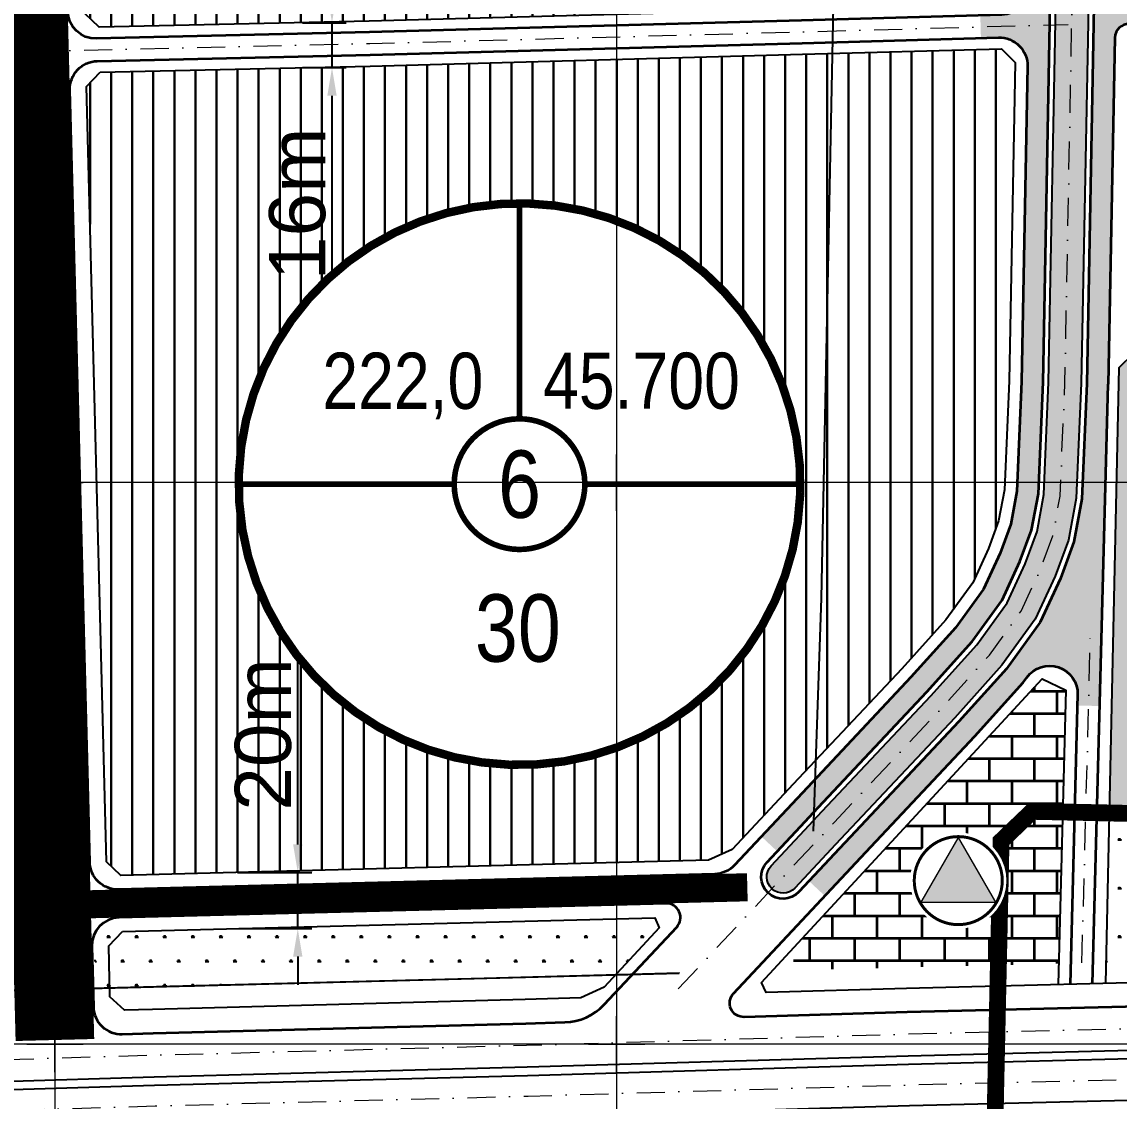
# Model space of a CAD drawing. Header units: millimetres. Extents: x 546597 to 607848, y 1180644 to 1193180.
# Drawn here: x 602188.2 to 602578.9, y 1186579.7 to 1186964.1 of the extents above; entities that cross this region are included whole.
import ezdxf
from ezdxf.enums import TextEntityAlignment as Align

# ---------------------------------------------------------------- set-up
doc = ezdxf.new("R2010")
doc.units = ezdxf.units.MM
doc.header["$MEASUREMENT"] = 0
for name, pattern in [('ACAD_ISO02W100', [15, 12, -3]), ('DASHDOT', [1, 0.5, -0.25, 0, -0.25]), ('DASHED', [0.75, 0.5, -0.25])]:
    doc.linetypes.add(name, pattern=pattern)
doc.layers.get('0').update_dxf_attribs({"linetype": 'CONTINUOUS', "lineweight": 20})
doc.layers.get('DEFPOINTS').update_dxf_attribs({"linetype": 'CONTINUOUS', "lineweight": 20})
for name, color, linetype, lineweight in [('A-DUONG', 1, 'CONTINUOUS', 35), ('A-LE', 4, 'CONTINUOUS', 25), ('A-TIM', 6, 'DASHDOT', 13), ('DIM GIAO THONG', 3, 'CONTINUOUS', 15), ('duong MOI - 20m', 251, 'ACAD_ISO02W100', 5), ('hatch Dan cu XDM', 50, 'CONTINUOUS', 30), ('hatch GDUC', 130, 'CONTINUOUS', 35), ('toa do', 2, 'CONTINUOUS', 13)]:
    doc.layers.add(name, color=color, linetype=linetype, lineweight=lineweight)
for name, color, linetype in [('duong HH', 251, 'CONTINUOUS'), ('duong MOI', 251, 'ACAD_ISO02W100'), ('hatch CX cach ly', 70, 'CONTINUOUS'), ('VTCT', 7, 'CONTINUOUS')]:
    doc.layers.add(name, color=color, linetype=linetype)
doc.layers.add('hide - Ranh Du an', color=70, linetype='CONTINUOUS', plot=False)
doc.styles.add('HC', font='VHELVCN.TTF')
doc.styles.add('VHEL-B', font='VHELVEB.TTF')
doc.dimstyles.new('S1', dxfattribs={"dimtxt": 20, "dimasz": 10, "dimexe": 5, "dimexo": 0.625, "dimgap": 2, "dimtad": 1, "dimdec": 0, "dimtxsty": 'VHEL-B', "dimcen": 2.5, "dimclrd": 256, "dimclre": 256, "dimadec": 0, "dimazin": 0, "dimtfac": 1, "dimtdec": 0, "dimtmove": 0, "dimatfit": 3, "dimfxl": 1, "dimarcsym": 0})
pattern_1 = [(0, (651998.4742604507, 1186516.907062124), (5, 8.660254029999999), [1.25, -8.75]), (90, (651999.0992604507, 1186516.907062124), (-4.999999999999999, 8.660254029999999), [0.625, -16.69550806]), (90, (651999.2555104507, 1186516.907062124), (-4.999999999999999, 8.660254029999999), [0.5, -16.82050806]), (90, (651998.9430104507, 1186516.907062124), (-4.999999999999999, 8.660254029999999), [0.5, -16.82050806]), (59.99999999999999, (651999.4117604507, 1186516.907062124), (-4.99999999320656, 8.660254033922195), [0.4, -9.6]), (120, (651998.7867604507, 1186516.907062124), (-9.999999993206561, 3.922195346284241e-09), [0.3999999999999999, -9.599999999999996])]
pattern_2 = [(90, (0, 0), (-7.5, 1.332267629550188e-15), [])]

# ---------------------------------------------------------------- blocks, each defined once
blk = doc.blocks.new('A$C661C674B')
at = {"layer": 'A-LE', "color": 200, "linetype": 'DASHED', "ltscale": 25, "const_width": 6}
blk.add_lwpolyline([(34.33017255482264, 47.06369794765487), (-2.549838933628052, 36.78993578301743), (-10.09622314944863, 23.41714461380616), (45.77819457545411, -177.2327681556344), (59.15138158132322, -184.7793757454492), (96.0313930696575, -174.5056135798804), (103.5777772855945, -161.132822410902), (47.70335956057534, 39.51709035760723)], close=True, dxfattribs=at)
at = {"layer": 'A-LE', "linetype": 'DASHED', "ltscale": 25, "const_width": 3}
blk.add_lwpolyline([(34.33017255482264, 47.06369794765487), (-2.549838933628052, 36.78993578301743), (-10.09622314944863, 23.41714461380616), (45.77819457545411, -177.2327681556344), (59.15138158132322, -184.7793757454492), (96.0313930696575, -174.5056135798804), (103.5777772855945, -161.132822410902), (47.70335956057534, 39.51709035760723)], close=True, dxfattribs=at)
blk = doc.blocks.new('*D25')
at = {"layer": 'DEFPOINTS', "color": 0, "transparency": 16777216}
for p in [(602287.4889274512, 1186963.806707258), (602287.4889274512, 1186947.802444731), (602298.6312012343, 1186947.802444731)]:
    blk.add_point(p, dxfattribs=at)
at = {"layer": 'DIM GIAO THONG', "lineweight": -2, "transparency": 16777216}
for p, q in [((602298.6312012343, 1186973.806707258), (602298.6312012343, 1186983.806707258)), ((602288.1139274512, 1186963.806707258), (602303.6312012343, 1186963.806707258)), ((602298.6312012343, 1186963.806707258), (602298.6312012343, 1186947.802444731)), ((602288.1139274512, 1186947.802444731), (602303.6312012343, 1186947.802444731)), ((602298.6312012343, 1186937.802444731), (602298.6312012343, 1186870.766233031))]:
    blk.add_line(p, q, dxfattribs=at)
at = {"layer": 'DIM GIAO THONG', "transparency": 16777216}
for points in [[(602296.9645345677, 1186973.806707258), (602300.2978679009, 1186973.806707258), (602298.6312012343, 1186963.806707258)], [(602296.9645345677, 1186937.802444731), (602300.2978679009, 1186937.802444731), (602298.6312012343, 1186947.802444731)]]:
    blk.add_solid(points, dxfattribs=at)
at = {"layer": 'DIM GIAO THONG', "color": 0, "transparency": 16777216, "insert": (602286.3526497021, 1186899.284338881), "char_height": 20, "attachment_point": 5, "rotation": 90, "style": 'VHEL-B'}
blk.add_mtext('16m', dxfattribs=at)
blk = doc.blocks.new('*D26')
at = {"layer": 'DEFPOINTS', "color": 0, "transparency": 16777216}
for p in [(602264.3531443692, 1186661.179158646), (602264.8706804144, 1186641.185855858), (602286.4506081404, 1186641.185855858)]:
    blk.add_point(p, dxfattribs=at)
at = {"layer": 'DIM GIAO THONG', "lineweight": -2, "transparency": 16777216}
for p, q in [((602286.4506081404, 1186671.179158646), (602286.4506081404, 1186739.440997086)), ((602264.9781443692, 1186661.179158646), (602291.4506081404, 1186661.179158646)), ((602286.4506081404, 1186641.185855858), (602286.4506081404, 1186661.179158646)), ((602265.4956804144, 1186641.185855858), (602291.4506081404, 1186641.185855858)), ((602286.4506081404, 1186631.185855858), (602286.4506081404, 1186621.185855858))]:
    blk.add_line(p, q, dxfattribs=at)
at = {"layer": 'DIM GIAO THONG', "transparency": 16777216}
for points in [[(602284.7839414738, 1186671.179158646), (602288.1172748071, 1186671.179158646), (602286.4506081404, 1186661.179158646)], [(602284.7839414738, 1186631.185855858), (602288.1172748071, 1186631.185855858), (602286.4506081404, 1186641.185855858)]]:
    blk.add_solid(points, dxfattribs=at)
at = {"layer": 'DIM GIAO THONG', "color": 0, "transparency": 16777216, "insert": (602274.1720566083, 1186710.310077866), "char_height": 20, "attachment_point": 5, "rotation": 90, "style": 'VHEL-B'}
blk.add_mtext('20m', dxfattribs=at)
blk = doc.blocks.new('A$C49364FDD')
at = {"color": 7}
blk.add_wipeout([(28.12710110987291, -2.0330073311924934e-05), (32.603980897160284, 0.280591260813992), (36.98184554120559, 1.2580863519434047), (41.152897485173185, 2.9083957700505607), (45.01443158727386, 5.190883420199043), (48.47136406221739, 8.049346881299527), (51.438573759569806, 11.413401296244274), (53.842998128976944, 15.20021248067917), (55.625432262637844, 19.316536575539658), (56.74198671662202, 23.661016020312502), (57.165168214640346, 28.12667531256784), (56.884556623752815, 32.603555099855214), (55.90706153262363, 36.98141974390052), (54.25675211451647, 41.15247168786806), (51.97426446436805, 45.01400578996885), (49.11580100326756, 48.47093826491232), (45.75174658832276, 51.438147962264736), (41.964935403887864, 53.84257233167182), (37.84861130902749, 55.62500646533283), (33.50413186425459, 56.74156091931695), (29.038472571999307, 57.164742417335276), (24.56159278471182, 56.8841308264478), (20.183728140666517, 55.90663573531856), (16.01267619669858, 54.25632631721123), (12.151142094598072, 51.97383866706326), (8.694209619654885, 49.115375205962664), (5.726999922302184, 45.75132079101763), (3.3225755528951595, 41.96450960658274), (1.5401414192340894, 37.848185511722306), (0.423586965250081, 33.50370606694935), (0.00040546723175793886, 29.038046774693953), (0.28101705811928923, 24.56116698740641), (1.2585121492484745, 20.183302343361277), (2.908821567355801, 16.012250399393565), (5.191309217504397, 12.150716297292604), (8.049772678604597, 8.693783822349758), (11.413827093549457, 5.726574124997057), (15.200638277984922, 3.322149755589976), (19.316962372845012, 1.5397156219290196), (23.661441817618083, 0.42316116794489744)], dxfattribs=at)
blk.add_hatch(color=7).paths.add_polyline_path([(28.62659872940276, 54.13824135297909), (6.447304903180338, 15.72257756860927), (50.80589255748782, 15.72257756860927)])
at = {"color": 7, "const_width": 1.764533533179575}
blk.add_lwpolyline([(43.13856035622302, 6.889146956382319, 162.2123462283649), (42.59926221950445, 6.536851341603324, 0.006164758868552308)], format="xyb", close=True, dxfattribs=at)
at = {"color": 7, "const_width": 0.8822667665897875}
blk.add_lwpolyline([(6.447304903180338, 15.72257757070474), (50.80589255748782, 15.72257757070474), (28.62659872940276, 54.13824135321192)], close=True, dxfattribs=at)
blk = doc.blocks.new('VTCT 03')
blk.add_wipeout([(2.828496739951114e-08, 100.0000000993794), (5.806079750963808, 99.83130499841297), (9.966006956690535, 99.50215437388522), (13.440013861620592, 99.09271439937106), (18.564624446201925, 98.26166464467127), (24.965928292721802, 96.83337463880281), (31.53465784609502, 94.89765736760467), (36.754060305635434, 93.00074768669822), (44.2326365819826, 89.68541620644726), (44.2326365819826, 89.68541620644726), (50.97177085804299, 86.03417108709243), (55.01016894470705, 83.50976788177707), (59.499943756867125, 80.37261170245722), (65.228611084951, 75.7972843495387), (71.95451547740036, 69.44456581475833), (75.65730514153, 65.39091831035523), (79.91226552949455, 60.11680161708398), (86.02606785749197, 50.98544564524906), (89.65968768134114, 44.2847651407026), (91.70881736421791, 39.86844411733904), (94.26721420475813, 33.37202937691808), (95.92254750427608, 28.264198183645533), (97.2713590449423, 23.200920848939887), (98.30648265700158, 18.325814752185522), (99.32614698339118, 11.589501463677834), (99.86320327827707, 5.228828719608117), (99.86320327827707, -4.460446234588744e-09), (99.57649368347347, -9.193580618998993), (98.21427857040331, -18.813705214514272), (96.61059851389658, -25.814574834688045), (94.67417171122479, -32.19939797537532), (92.7828496415491, -37.300708192365164), (90.31739767871737, -42.92747017798152), (86.94708213090664, -49.39843042427546), (84.30931980896226, -53.77674788294448), (81.47352414419886, -57.98331555844709), (76.98228290388691, -63.82576390963507), (73.94303478375393, -67.32330671314881), (70.9219131116691, -70.49881034803641), (65.55667970128324, -75.51371906206899), (60.72706442546595, -79.44950387793868), (56.106945024456294, -82.77687322126798), (50.87086258968362, -86.09387527452917), (47.06879808276789, -88.22997374774981), (47.06879808276789, -88.22997374774981), (39.59646518804231, -91.82657548476024), (34.07813274790177, -94.01425896745512), (29.925050181385586, -95.41745853099799), (24.067486051368846, -97.06057972289206), (18.05484229684558, -98.35660979679221), (13.409830642733821, -99.09680349701543), (9.493060703816631, -99.54838933772407), (9.513785766135374e-10, -99.54838933772407), (9.513785766135374e-10, -99.54838933772407), (-9.96735980851818, -99.5020188743147), (-15.298086429693402, -98.82291522367846), (-26.985024576111968, -96.29023040044532), (-31.2056113425669, -95.00636737978782), (-36.077246907079314, -93.2653862785036), (-41.97810462433943, -90.76254047952699), (-47.59484716850116, -87.94731687328547), (-52.84818652781689, -84.89445920090742), (-52.84818652781689, -84.89445920090742), (-57.47571872864561, -81.83240054526087), (-61.34223963691482, -78.97550037038526), (-66.93261819392804, -74.29686833364494), (-69.47202106099128, -71.92800784267509), (-72.52086091911272, -68.85292117314046), (-75.45065403622698, -65.62925283795755), (-79.738109742138, -60.34760871260863), (-82.63473667787024, -56.31607511896638), (-85.67539279302642, -51.572542039480595), (-87.8470941542544, -47.77957797326792), (-90.28777856671773, -42.98973207827373), (-93.10312682692836, -36.49394193178833), (-95.10021364219529, -30.918431199813398), (-97.59866203392535, -21.78304826750349), (-99.1457480450686, -13.043031364147453), (-99.80756047322879, -6.200878561604412), (-99.80756047322879, -4.460446234588744e-09), (-99.82848268165253, 5.854405855411358), (-99.03124978196479, 13.88566127360366), (-97.58131390228172, 21.860631267077963), (-96.65646728899301, 25.64229618160877), (-94.61323757670071, 32.37800638399213), (-91.46334670840731, 40.428408711086405), (-88.07622293798174, 47.35587582209246), (-82.53936785350956, 56.455759458789686), (-79.15159252251988, 61.114854354697), (-75.3036602515823, 65.79786299155694), (-72.13208788027744, 69.26010337467142), (-68.26508634154234, 73.07446892117628), (-61.51417224946236, 78.84165544712425), (-55.75714386622336, 83.01289616011553), (-50.83491077507025, 86.11510824131773), (-45.40103354161301, 89.09964182950222), (-37.699765058600455, 92.62142157812804), (-32.58570714702486, 94.54190451972818), (-24.011630297776417, 97.07441285333823), (-17.59478605783876, 98.43994882046286), (-10.524789879713792, 99.44460175418214), (-6.0526208559578265, 99.81666093757474)]).dxf.layer = 'VTCT'
for points, const_width in [([(99.95955776551273, -2.843735249247402, 384.6514116959829), (99.92458156135399, -3.883042446570471)], 3), ([(23.20509390172083, -1.672748348908499, 93.8964235075879), (23.11280765233096, -2.659434613306075)], 2)]:
    blk.add_lwpolyline(points, format="xyb", close=True, dxfattribs=dict(const_width=const_width))
at = {"const_width": 2}
for points in [[(-4.656612873077393e-10, 23.26530614029616), (2.828892320394516e-08, 100.0000000994187)], [(-100.0000000922009, -4.423782229423523e-09), (-23.26530614332296, -4.423782229423523e-09)], [(23.26530614495277, -4.423782229423523e-09), (100.0000000940636, -4.423782229423523e-09)]]:
    blk.add_lwpolyline(points, dxfattribs=at)
at = {"linetype": 'Continuous', "ltscale": 2, "style": 'HC'}
for tag, p in [('DT', (-41.54665466048755, 35.51020411658101)), ('DS', (43.42934893455822, 35.47755105537362)), ('TENNHOM', (3.492459654808044e-10, -4.656612873077393e-10)), ('MD', (-0.5953976362943649, -51.22719045495614))]:
    blk.add_attdef(tag, text='', height=24, dxfattribs=at).set_placement(p, align=Align.MIDDLE)
blk = doc.blocks.new('CROSS')
for p, q in [((0, -5), (0, 5)), ((-5, 0), (5, 0))]:
    blk.add_line(p, q)

msp = doc.modelspace()

# ---------------------------------------------------------------- hatches: boundary and pattern name
at = {"layer": 'duong HH', "ltscale": 3}
h = msp.add_hatch(color=256, dxfattribs=at)
h.dxf.hatch_style = 1
h.paths.add_polyline_path([(602578.5736661761, 1187412.340757716, -0.9998986716915714), (602563.0218912709, 1187412.621578963, 0.9998986716915714)], flags=16)
h.paths.add_polyline_path([(602577.8403568408, 1187371.469638255), (602577.7079606693, 1187364.096444732), (602577.7075741655, 1187364.074920159), (602574.6712031768, 1187217.571300616), (602574.50630351, 1187208.710629742, -1), (602558.954686144, 1187209.000049353), (602559.1198915049, 1187217.877162246), (602562.1561571584, 1187364.37569945), (602562.2885533305, 1187371.748892996, -1.000000010838629)], flags=16)
h.paths.add_polyline_path([(602575.8406791961, 1187371.50554531), (602575.7082830246, 1187364.132351787), (602575.7079462175, 1187364.113594886), (602572.6715887727, 1187217.610628749), (602572.5066497619, 1187208.747843814, -1), (602560.9543398921, 1187208.962835281), (602561.1195059087, 1187217.837834062), (602564.1557851076, 1187364.337024789), (602564.2882309753, 1187371.712985941, -1)], flags=0)
edge = h.paths.add_edge_path()
edge.add_line((602570.3016952272, 1186987.893367911), (602577.9884363567, 1186987.893367911))
edge.add_line((602577.9884363567, 1186987.893367911), (602581.2775963665, 1187159.524620226))
edge.add_line((602581.2775963665, 1187159.524620226), (602581.6167845895, 1187177.750434285))
edge.add_arc((602591.6150533193, 1187177.564363309), 10, 88.60058158852712, 178.9338303151051, ccw=False)
edge.add_line((602591.8592736247, 1187187.561380687), (602596.3046192059, 1187187.452783931))
edge.add_line((602596.3046192059, 1187187.452783931), (602596.4943482546, 1187195.45053579))
edge.add_line((602596.4943482546, 1187195.45053579), (602591.8918405569, 1187195.562971909))
edge.add_arc((602592.1360608622, 1187205.559989286), 9.999999999999998, 178.9338303164389, 268.6005815891939, ccw=False)
edge.add_line((602582.1377921324, 1187205.746060261), (602582.3550511441, 1187217.420175414))
edge.add_line((602582.3550511441, 1187217.420175414), (602585.3914741784, 1187363.926306154))
edge.add_line((602585.3914741784, 1187363.926306154), (602585.5537007258, 1187372.960764713))
edge.add_arc((602595.5520889502, 1187372.781229438), 10, 88.90124232292231, 178.9712833810805, ccw=False)
edge.add_line((602595.7438465878, 1187382.77939072), (602600.93595043, 1187382.679809853))
edge.add_line((602600.93595043, 1187382.679809853), (602601.2393453656, 1187398.498692143))
edge.add_line((602601.2393453656, 1187398.498692143), (602596.0034593086, 1187398.599112722))
edge.add_arc((602596.1952169463, 1187408.597274003), 9.999999999999998, 178.9712833810805, 268.90124232292237, ccw=False)
edge.add_line((602586.1968287219, 1187408.776809278), (602586.3107325624, 1187415.120157816))
edge.add_line((602586.3107325624, 1187415.120157816), (602589.2363582754, 1187576.235656535))
edge.add_arc((602599.2347100162, 1187576.054100848), 10, 88.51902038137803, 178.9597053864522, ccw=False)
edge.add_line((602599.4931609397, 1187586.050760446), (602604.8338127349, 1187585.912684685))
edge.add_line((602604.8338127349, 1187585.912684685), (602605.0403363012, 1187593.900838765))
edge.add_line((602605.0403363012, 1187593.900838765), (602599.6026846998, 1187593.976449799))
edge.add_arc((602599.7417221583, 1187603.975483182), 10.00000000003765, 178.9597053864643, 269.2033483748705, ccw=False)
edge.add_line((602589.7433704174, 1187604.157038868), (602591.5009744521, 1187700.949068463))
edge.add_arc((602626.4952055449, 1187700.313623561), 34.99999999993866, 106.23048301003831, 178.9597053862634, ccw=False)
edge.add_line((602616.7126365768, 1187733.918702706), (602620.0203708451, 1187734.88159699))
edge.add_line((602620.0203708451, 1187734.88159699), (602613.5918255232, 1187756.964934714))
edge.add_line((602613.5918255232, 1187756.964934714), (602601.5799027012, 1187753.46821736))
edge.add_arc((602597.3873731435, 1187767.870394137), 15.00000000026667, 205.3807899538976, 286.23048300988626, ccw=False)
edge.add_line((602583.8351873207, 1187761.440910531), (602574.3470833522, 1187781.440113575))
edge.add_line((602574.3470833522, 1187781.440113575), (602551.9559740366, 1187774.977459911))
edge.add_line((602551.9559740366, 1187774.977459911), (602559.3959526143, 1187759.295333882))
edge.add_arc((602545.8437667914, 1187752.865850277), 15.00000000022377, -73.76951698993543, 25.380789952903513, ccw=False)
edge.add_line((602550.0362963493, 1187738.4636735), (602521.8460142253, 1187730.257372961))
edge.add_line((602521.8460142253, 1187730.257372961), (602528.274559547, 1187708.174035237))
edge.add_arc((602535.2621088099, 1187684.170407275), 25.00000000005, -1.0402944798499902, 106.23048301012071, ccw=False)
edge.add_line((602560.257988163, 1187683.716518118), (602555.3907470837, 1187415.675370111))
edge.add_line((602555.3907470837, 1187415.675370111), (602555.2022274109, 1187405.176637264))
edge.add_arc((602545.2038391866, 1187405.356172539), 9.999999999999998, 271.8412381412994, 358.9712833810686, ccw=False)
edge.add_line((602545.5251405573, 1187395.3613356), (602538.2487924235, 1187395.127424767))
edge.add_line((602538.2487924235, 1187395.127424767), (602538.5700937945, 1187385.132587829))
edge.add_line((602538.5700937945, 1187385.132587829), (602544.3432555977, 1187385.318176129))
edge.add_arc((602544.6645569686, 1187375.323339191), 10.00000000004582, -1.028716618919475, 91.84123814196607, ccw=False)
edge.add_line((602554.662945193, 1187375.143803916), (602554.4722571456, 1187364.524313429))
edge.add_line((602554.4722571456, 1187364.524313429), (602551.4360435372, 1187218.028287404))
edge.add_line((602551.4360435372, 1187218.028287404), (602551.1562448653, 1187202.993623316))
edge.add_arc((602541.1579761202, 1187203.179693474), 10, 270.55721947156235, 358.9338350023365, ccw=False)
edge.add_line((602541.2552277315, 1187193.180166378), (602534.5068046998, 1187193.114533773))
edge.add_line((602534.5068046998, 1187193.114533773), (602534.6235066334, 1187181.115101259))
edge.add_line((602534.6235066334, 1187181.115101259), (602540.465060928, 1187181.171914002))
edge.add_arc((602540.56231254, 1187171.172386907), 10, -1.0661649949959724, 90.55721947556418, ccw=False)
edge.add_line((602550.560581285, 1187170.98631675), (602550.3583037126, 1187160.117160918))
edge.add_line((602550.3583037126, 1187160.117160918), (602546.8428140478, 1186976.675828831))
edge.add_line((602546.8428140478, 1186976.675828831), (602546.8365385352, 1186976.348367087))
edge.add_arc((602536.8383743449, 1186976.539972994), 9.999999999990084, 271.6009031576682, 358.90211183301426, ccw=False)
edge.add_line((602537.1177483014, 1186966.543876247), (602529.4921836284, 1186966.330754642))
edge.add_line((602529.4921836284, 1186966.330754642), (602529.7156827716, 1186958.333878035))
edge.add_line((602529.7156827716, 1186958.333878035), (602536.0219084072, 1186958.51012619))
edge.add_arc((602536.3012821106, 1186948.514029436), 10.00000000004321, -1.0978881669730072, 91.600901707035, ccw=False)
edge.add_line((602546.2994463011, 1186948.322423528), (602544.1480587779, 1186836.061136858))
edge.add_line((602544.1480587779, 1186836.061136858), (602542.5057016613, 1186796.906570221))
edge.add_line((602542.5057016613, 1186796.906570221), (602540.3206731668, 1186785.155196083))
edge.add_line((602540.3206731668, 1186785.155196083), (602536.507058131, 1186774.821126988))
edge.add_line((602536.507058131, 1186774.821126988), (602530.63048185, 1186762.093050305))
edge.add_line((602530.63048185, 1186762.093050305), (602520.6641297492, 1186748.309525331))
edge.add_line((602520.6641297492, 1186748.309525331), (602504.7563533306, 1186730.656962193))
edge.add_line((602504.7563533306, 1186730.656962193), (602466.1381267464, 1186689.572004767))
edge.add_line((602466.1381267464, 1186689.572004767), (602451.5284289517, 1186673.957710742))
edge.add_line((602451.5284289517, 1186673.957710742), (602457.1403074709, 1186668.706890621))
edge.add_line((602457.1403074709, 1186668.706890621), (602465.4240570214, 1186677.560249734))
edge.add_line((602465.4240570214, 1186677.560249734), (602471.7440008286, 1186684.314767354))
edge.add_line((602471.7440008286, 1186684.314767354), (602510.4114882664, 1186725.452132141))
edge.add_line((602510.4114882664, 1186725.452132141), (602526.6498898049, 1186743.471583815))
edge.add_line((602526.6498898049, 1186743.471583815), (602537.2953637334, 1186758.194338366))
edge.add_line((602537.2953637334, 1186758.194338366), (602543.611929807, 1186771.87538895))
edge.add_line((602543.611929807, 1186771.87538895), (602547.757011552, 1186783.107660891))
edge.add_line((602547.757011552, 1186783.107660891), (602550.1613863893, 1186796.038708863))
edge.add_line((602550.1613863893, 1186796.038708863), (602551.8303018081, 1186835.826437921))
edge.add_line((602551.8303018081, 1186835.826437921), (602558.0422225192, 1187159.969905461))
edge.add_line((602558.0422225192, 1187159.969905461), (602558.2443307962, 1187170.829952524))
edge.add_arc((602566.0201383275, 1187170.685236935), 7.777154066060514, -1.0661233966907844, 178.9337910752381, ccw=False)
edge.add_line((602573.795946075, 1187170.540532952), (602573.593837798, 1187159.680485889))
edge.add_line((602573.593837798, 1187159.680485889), (602570.3016952272, 1186987.893367911))
edge = h.paths.add_edge_path()
edge.add_line((602577.1733103127, 1186945.359376574), (602569.4865694884, 1186945.359376574))
edge.add_line((602569.4865694884, 1186945.359376574), (602567.3783652514, 1186835.35143161))
edge.add_line((602567.3783652514, 1186835.35143161), (602565.6556985825, 1186794.28224745))
edge.add_line((602565.6556985825, 1186794.28224745), (602562.8073894865, 1186778.963661935))
edge.add_line((602562.8073894865, 1186778.963661935), (602557.9914534903, 1186765.913520566))
edge.add_line((602557.9914534903, 1186765.913520566), (602550.7843936897, 1186750.3037496))
edge.add_line((602550.7843936897, 1186750.3037496), (602538.7644475913, 1186733.680091762))
edge.add_line((602538.7644475913, 1186733.680091762), (602521.8568950745, 1186714.918095711))
edge.add_line((602521.8568950745, 1186714.918095711), (602483.0897087177, 1186673.674663729))
edge.add_line((602483.0897087177, 1186673.674663729), (602479.3725768839, 1186669.701933416))
edge.add_line((602479.3725768839, 1186669.701933416), (602468.4981677809, 1186658.079775075))
edge.add_line((602468.4981677809, 1186658.079775075), (602474.1100462964, 1186652.828954958))
edge.add_line((602474.1100462964, 1186652.828954958), (602488.6955828536, 1186668.417426375))
edge.add_line((602488.6955828536, 1186668.417426375), (602527.5120300148, 1186709.713265667))
edge.add_line((602527.5120300148, 1186709.713265667), (602544.7502076484, 1186728.842150248))
edge.add_line((602544.7502076484, 1186728.842150248), (602546.0437314068, 1186730.631101396))
edge.add_arc((602554.1472899043, 1186724.77172091), 10, -1.4877995873234227, 144.1307134812934, ccw=False)
edge.add_line((602564.1439186679, 1186724.512080077), (602564.0432765549, 1186720.637181704))
edge.add_line((602564.0432765549, 1186720.637181704), (602572.0588912673, 1186720.428993431))
edge.add_line((602572.0588912673, 1186720.428993431), (602575.0606082818, 1186835.116732673))
edge.add_line((602575.0606082818, 1186835.116732673), (602577.1733103127, 1186945.359376574))
edge = h.paths.add_edge_path(flags=16)
edge.add_arc((602570.7977929532, 1187412.481956377), 7.777155099363341, 178.9597054831827, 358.9597054814677, ccw=False)
edge.add_line((602563.0219197304, 1187412.623155037), (602568.0058513085, 1187687.090490868))
edge.add_arc((602575.7817245313, 1187686.949292208), 7.777155099363341, -1.0402945185322778, 178.9597054814678, ccw=False)
edge.add_line((602583.5575977542, 1187686.808093548), (602578.5736661761, 1187412.340757716))
at = {"layer": 'duong HH', "ltscale": 2}
msp.add_hatch(color=256, dxfattribs=at).paths.add_polyline_path([(602593.3837031429, 1186969.111348704), (602582.611524052, 1186969.366894929, -0.4128795981937172), (602577.7310225827, 1186974.461291548), (602578.0441603947, 1186990.801097048), (602570.3574195681, 1186990.801097048), (602570.0781878951, 1186976.230543596), (602569.4546233962, 1186943.692401484), (602577.1413642205, 1186943.692401484), (602577.4244499459, 1186958.464062773, -0.4155487860077016), (602582.5421126669, 1186963.366853485), (602593.3837031429, 1186963.109660628)])
at = {"layer": 'hatch CX cach ly'}
h = msp.add_hatch(dxfattribs=at)
h.set_pattern_fill('M-SWAMP', color=256, scale=10, style=0)
h.set_pattern_definition(pattern_1)
h.paths.add_polyline_path([(602842.0090754537, 1187925.371674394), (602819.1169771332, 1187947.933644079), (602802.453010271, 1187964.763618595), (602791.0627246258, 1187970.999054838), (602784.467986985, 1187974.711365922), (602776.2478936524, 1187976.266578554), (602864.4115812649, 1187843.801191912), (602871.9826185451, 1187841.036325863), (602884.5476551752, 1187844.694056793), (602871.4142990748, 1187880.409177209), (602859.220121371, 1187902.040401474)])
h.paths.add_polyline_path([(602922.8457590686, 1187799.79810457), (602914.195181244, 1187811.664197626), (602806.3581739375, 1187780.27242626), (602802.9185711434, 1187774.063747659), (602810.2177400504, 1187748.263332452), (602816.3757108224, 1187744.862925736), (602858.2014066391, 1187757.163941724), (602871.957272519, 1187761.60214342), (602903.0348926171, 1187760.172237104), (602909.9308579775, 1187759.502047169), (602916.0402568742, 1187757.606658506), (602921.366514139, 1187754.672787838), (602925.89780947, 1187750.554812988), (602930.210921409, 1187745.59373807), (602945.7936107726, 1187720.59911423), (602978.8364645931, 1187669.133604748), (602997.9205829584, 1187639.227049835), (603002.2406357288, 1187629.701340063), (603002.977266636, 1187620.195604585), (603002.4876288153, 1187591.867900847), (603007.4004270447, 1187586.779722349), (603029.2743546766, 1187586.390631966), (603036.5470722582, 1187581.848487725), (603053.7283700675, 1187548.194738538), (603062.3347697764, 1187531.138078948), (603066.5908263782, 1187521.493443163), (603071.9366053394, 1187504.084565573), (603077.6800373092, 1187482.673531935), (603078.7793727975, 1187474.806901004), (603079.7833398905, 1187461.615937051), (603079.0861723513, 1187456.239669598), (603077.0850017867, 1187451.238399694), (603070.8081319224, 1187444.637249177), (603060.4166888403, 1187434.323571676), (603054.3102091654, 1187431.458228434), (603042.845721927, 1187431.37862439), (603014.2171049735, 1187432.020794284), (603004.968096742, 1187432.059963767), (602999.8936221525, 1187427.081693886), (602998.2173375555, 1187314.621193294), (602997.3662798586, 1187294.781192982), (602996.6284242114, 1187281.445981274), (602993.4583428476, 1187264.451316912), (602988.4049594376, 1187245.595058693), (602984.3401291452, 1187231.522359542), (602980.6231374942, 1187220.523302267), (602977.3246555186, 1187212.2394979), (602972.7360336328, 1187202.819643839), (602965.5565193584, 1187191.017371136), (602959.669873834, 1187181.526839909), (602944.9965848189, 1187162.717965527), (602935.3019808221, 1187153.639366788), (602925.7825576965, 1187146.175697737), (602904.3969744322, 1187129.846542868), (602872.658382426, 1187105.347354553), (602848.174075879, 1187086.952509927), (602820.0872688718, 1187065.096814495), (602783.3451475452, 1187037.037279937), (602742.1440297795, 1187005.643282383), (602709.7768910138, 1186980.859570437), (602699.1537871468, 1186972.598789427), (602694.3380755909, 1186969.27286405), (602682.4076687865, 1186948.144157333), (602678.4267737916, 1186943.834547254), (602672.6740047634, 1186937.974493868), (602645.7737025622, 1186909.662676592), (602640.0983871578, 1186900.23489988), (602611.3102798136, 1186850.937546991), (602605.2428438424, 1186846.936987864), (602597.3680536667, 1186845.904558916), (602583.9737592171, 1186845.904558916), (602578.8654952791, 1186840.905731162), (602575.4314478436, 1186682.346824946), (602586.2488438622, 1186682.113537176), (602589.7955587743, 1186678.410110945), (602591.2495789406, 1186756.880833192), (602612.9960144436, 1186843.355355304), (602671.3015054306, 1186930.978537464), (602706.0535955128, 1186959.72972439), (602783.8808669245, 1187021.803301213), (602910.5369110242, 1187105.806074138, 0.05621144778808494), (602999.1760969418, 1187220.398301217), (603025.2794158701, 1187269.866880861), (603059.0231475766, 1187335.029394713, 0.03618785168494167), (603086.9757602499, 1187398.158105053), (603091.0436829844, 1187428.919201507), (603093.2454237253, 1187455.560914241, 0.08448672471092422), (603078.1916088245, 1187520.961075965), (603071.22575984, 1187537.678105007), (602962.674722178, 1187724.847130717), (602948.1947592143, 1187750.124604649)])
h = msp.add_hatch(dxfattribs=at)
h.set_pattern_fill('M-SWAMP', color=256, scale=10, style=0)
h.set_pattern_definition(pattern_1)
h.paths.add_polyline_path([(602571.5940447219, 1187159.710196864), (602571.7962923269, 1187170.577747024, 1), (602560.2439845443, 1187170.792738452), (602560.0418553571, 1187159.93158428), (602556.5263656924, 1186976.490252193), (602553.8294985485, 1186835.765360792), (602552.1536717017, 1186795.812860034), (602549.6922150335, 1186782.574818376), (602545.460873696, 1186771.108801661), (602539.0298064068, 1186757.179752892), (602528.2076004817, 1186742.212576925), (602511.8831583624, 1186724.097647622), (602473.2028514836, 1186682.946644539), (602466.8844702359, 1186676.193796938), (602455.0146516189, 1186663.507782449, 1), (602463.451685501, 1186655.613572496), (602477.9121636694, 1186671.068386212), (602481.6308580998, 1186675.042786555), (602520.3852249878, 1186716.272580243), (602537.2067369136, 1186734.939098651), (602549.0499510164, 1186751.318335076), (602556.142509602, 1186766.680107856), (602560.872186005, 1186779.49650445), (602563.66341327, 1186794.50809628), (602565.3791685109, 1186835.412508735), (602568.0785550572, 1186976.268864777)])
h = msp.add_hatch(dxfattribs=at)
h.set_pattern_fill('M-SWAMP', color=256, scale=10, style=0)
h.set_pattern_definition(pattern_1)
h.paths.add_polyline_path([(602589.795558774, 1186678.410110945), (602586.2488438621, 1186682.113537176), (602575.4314478438, 1186682.346824947), (602574.2801490996, 1186629.188366011), (602588.8905141554, 1186629.566562182)])
h = msp.add_hatch(dxfattribs=at)
h.set_pattern_fill('M-SWAMP', color=256, scale=10, style=0)
h.set_pattern_definition(pattern_1)
h.paths.add_polyline_path([(602218.9845464706, 1186639.998071702), (602214.1147346615, 1186634.870339545), (602214.3717624465, 1186624.873642951), (602219.4986020324, 1186620.004678817), (602394.6488238426, 1186624.538524679), (602403.039992999, 1186628.340593439), (602415.1893860416, 1186641.492066846), (602413.583903804, 1186645.035367583)])
at = {"layer": 'hatch Dan cu XDM'}
h = msp.add_hatch(dxfattribs=at)
h.set_pattern_fill('ANSI31', color=256, scale=60, angle=45, style=0)
h.set_pattern_definition(pattern_2)
h.paths.add_polyline_path([(602545.9222034285, 1187160.202174827), (602546.1087916868, 1187170.228289486), (602541.2020631591, 1187175.178798054), (602474.9801205933, 1187174.534748531), (602270.1337544385, 1187168.196253517), (602210.4420795776, 1187166.7752115), (602205.5720097221, 1187161.657865227), (602210.5760744065, 1186967.032539363), (602215.7032566101, 1186962.149582193), (602311.8734209925, 1186964.369607276), (602465.7541042436, 1186968.550944095), (602537.2923231764, 1186970.550316934), (602542.3861745022, 1186975.689086071), (602542.6372732198, 1186988.791637245)])
h = msp.add_hatch(dxfattribs=at)
h.set_pattern_fill('ANSI31', color=256, scale=60, angle=45, style=0)
h.set_pattern_definition(pattern_2)
h.paths.add_polyline_path([(602541.8876587582, 1186949.676097584), (602536.9854133327, 1186954.535492891), (602466.18870528, 1186952.556847623), (602312.2753487482, 1186948.374622988), (602216.1145024705, 1186946.154813006), (602211.244348044, 1186941.041073886), (602218.3419770958, 1186664.98981273), (602223.4688166818, 1186660.120848596), (602432.6957808009, 1186665.536786959), (602441.1102384871, 1186669.317204007), (602462.9017287379, 1186692.607126961), (602501.491515909, 1186733.661828417), (602517.208414955, 1186751.102578491), (602526.7826946515, 1186764.343864969), (602532.4052548641, 1186776.521768244), (602536.0275066651, 1186786.337284505), (602538.0859015498, 1186797.407606231), (602539.7129259575, 1186836.196633868)])
at = {"layer": 'hatch GDUC'}
h = msp.add_hatch(dxfattribs=at)
h.set_pattern_fill('21_TRUONG-HOC', color=256, style=0)
h.set_pattern_definition([(0, (592964.8064208142, 1181941.75230661), (0, 8), []), (90, (592964.8064208142, 1181941.75230661), (-7.999999999999999, 8), [8, -8])])
h.paths.add_polyline_path([(602559.9189870708, 1186726.028770724), (602551.4795399868, 1186730.075808877), (602461.5879490592, 1186632.769971172), (602464.4249988879, 1186626.344713785), (602535.9277979044, 1186628.195597364), (602536.8836702883, 1186672.318448721), (602547.9734722072, 1186682.938983161), (602558.7937621751, 1186682.70563298)])
h.paths.add_polyline_path([(602558.7937621754, 1186682.70563298), (602547.9734722073, 1186682.938983161), (602536.8836702885, 1186672.318448721), (602535.9277979045, 1186628.195597364), (602557.3924128505, 1186628.751219016)], flags=17)

# ---------------------------------------------------------------- linework, layer by layer
at = {"layer": 'A-DUONG', "flags": 128}
for points in [[(602209.3071804249, 1187172.749893661), (602269.96956985, 1187174.194044867), (602474.858147771, 1187180.533846026), (602540.465060928, 1187181.171914002, -0.4225367839953169), (602550.560581285, 1187170.98631675), (602550.3583037126, 1187160.117160918), (602546.8428140478, 1186976.675828831), (602546.8365385352, 1186976.348367087, -0.4004838076610964), (602537.1177483015, 1186966.543876247), (602465.8627545027, 1186964.552419977), (602311.9739029314, 1186960.370861204), (602214.7800967885, 1186958.12720602, -0.4134448198139279), (602204.5526185478, 1186967.867514872), (602199.5484803893, 1187162.495698396, -0.4147712636515413)], [(602215.0382131438, 1186950.131033206), (602312.1748668093, 1186952.37336906), (602466.0800550209, 1186956.555371741), (602536.0219084072, 1186958.51012619, -0.4280779103423179), (602546.2994463011, 1186948.322423528), (602544.1480587779, 1186836.061136859), (602542.5057016612, 1186796.906570221), (602540.3206731668, 1186785.155196083), (602536.507058131, 1186774.821126988), (602530.6304818498, 1186762.093050304), (602520.664129748, 1186748.309525329), (602504.7563533334, 1186730.656962195), (602466.1381267487, 1186689.572004763), (602441.9845996132, 1186663.757625872, -0.2008223466251687), (602434.9413015626, 1186660.593238455), (602222.5994010422, 1186655.096668521, -0.4142645508613154), (602212.3439367291, 1186664.836292139), (602205.2722988037, 1186939.876668799, -0.4149827230420234)], [(602213.1150200722, 1186634.846202807), (602213.6693818509, 1186613.28516222, 0.4155385769313111), (602223.9683058227, 1186603.546758119), (602234.9208896784, 1186603.877926804), (602367.710056883, 1186607.391087278), (602381.5278297197, 1186607.79722241, 0.1999111577228628), (602395.5443710553, 1186614.124061013), (602421.3707233764, 1186641.726292366, 0.665525300766567), (602417.5903063295, 1186650.140750053), (602222.8529483409, 1186645.099881979, 0.4141625757547591)]]:
    msp.add_lwpolyline(points, format="xyb", close=True, dxfattribs=at)
for points in [[(602570.0781878951, 1186976.230543596), (602567.3783652514, 1186835.351431609), (602565.6556985824, 1186794.28224745), (602562.8073894867, 1186778.963661936), (602557.9914534902, 1186765.913520565), (602550.7843936896, 1186750.3037496), (602538.7644475915, 1186733.680091762), (602521.8568950817, 1186714.91809572), (602483.0897087433, 1186673.674663763), (602479.3725768839, 1186669.701933416), (602464.9120987155, 1186654.2471197, -0.9999999999999997), (602453.5542384044, 1186664.874235244), (602465.4240570214, 1186677.560249734), (602471.7440008159, 1186684.314767316), (602510.4114882671, 1186725.452132142), (602526.6498898049, 1186743.471583816), (602537.2953637333, 1186758.194338366), (602543.6119298078, 1186771.875388952), (602547.7570115518, 1186783.10766089), (602550.1613863894, 1186796.038708863), (602551.8303018081, 1186835.826437923), (602554.5267328544, 1186976.528573374)], [(602582.5421126669, 1186963.366853485, 0.4155487860077015), (602577.4244499459, 1186958.464062773), (602575.0606082815, 1186835.116732673)], [(603571.140795288, 1186643.976984448), (603478.6894500293, 1186641.814141525), (603357.591873503, 1186639.014948157), (603234.3682248158, 1186633.835515236), (603149.0250511046, 1186629.406975767), (603064.7616805069, 1186626.830598569), (602961.7930918281, 1186624.023514088), (602834.1299905783, 1186620.038558634), (602737.126288677, 1186617.468454536), (602615.3096831945, 1186614.187564905), (602503.4029886749, 1186611.379404902), (602445.402777026, 1186609.674649439, -0.6667900678488503), (602441.6048462872, 1186618.088623069), (602488.6955828104, 1186668.417426316), (602527.5120300155, 1186709.713265667), (602544.7502076484, 1186728.842150248), (602546.0437314068, 1186730.631101396, -0.7373882787125793), (602564.1439186679, 1186724.512080077), (602561.4642222733, 1186621.339055493)]]:
    msp.add_lwpolyline(points, format="xyb", dxfattribs=at)
msp.add_lwpolyline([(602569.4706732613, 1186621.539967472), (602575.0606082815, 1186835.116732673)], dxfattribs=at)
at = {"layer": 'A-LE', "flags": 128}
for points in [[(602210.4420795776, 1187166.7752115), (602270.1337544385, 1187168.196253517), (602474.9801205933, 1187174.534748531), (602541.2020631591, 1187175.178798054), (602546.1087916868, 1187170.228289486), (602545.9222034285, 1187160.202174827), (602542.6372732198, 1186988.791637245), (602542.3861745022, 1186975.689086071), (602537.2923231764, 1186970.550316934), (602465.7541042436, 1186968.550944095), (602311.8734209925, 1186964.369607276), (602215.7032566101, 1186962.149582193), (602210.5760744065, 1186967.032539363), (602205.5720097221, 1187161.657865227)], [(602216.1145024705, 1186946.154813006), (602312.2753487482, 1186948.374622988), (602466.18870528, 1186952.556847623), (602536.9854133327, 1186954.535492891), (602541.8876587582, 1186949.676097584), (602539.7129259575, 1186836.196633868), (602538.0859015498, 1186797.407606231), (602536.0275066651, 1186786.337284505), (602532.4052548641, 1186776.521768244), (602526.7826946515, 1186764.343864969), (602517.208414955, 1186751.102578491), (602501.491515909, 1186733.661828417), (602462.9017287379, 1186692.607126961), (602441.1102384871, 1186669.317204007), (602432.6957808009, 1186665.536786959), (602223.4688166818, 1186660.120848596), (602218.3419770958, 1186664.98981273), (602211.244348044, 1186941.041073886)]]:
    msp.add_lwpolyline(points, close=True, dxfattribs=at)
msp.add_lwpolyline([(602568.0785550572, 1186976.268864777), (602565.3791685109, 1186835.412508738), (602563.6634132701, 1186794.50809628), (602560.8721860049, 1186779.496504449), (602556.1425096021, 1186766.680107857), (602549.0499510166, 1186751.318335076), (602537.2067369141, 1186734.939098652), (602520.3852249872, 1186716.272580242), (602481.6308581032, 1186675.042786579), (602477.9121636694, 1186671.068386212), (602463.451685501, 1186655.613572496, -1), (602455.0146516189, 1186663.507782449), (602466.8844702359, 1186676.193796938), (602473.202851456, 1186682.9466445), (602511.8831583617, 1186724.09764762), (602528.2076004824, 1186742.212576926), (602539.0298064065, 1186757.179752891), (602545.4608736959, 1186771.10880166), (602549.6922150336, 1186782.574818377), (602552.1536717017, 1186795.812860034), (602553.8294985485, 1186835.765360794), (602556.5263656924, 1186976.490252193)], format="xyb", dxfattribs=at)
msp.add_lwpolyline([(602678.4267737897, 1186943.834547249), (602672.6740047666, 1186937.974493875), (602645.7737025624, 1186909.662676592), (602640.0983871522, 1186900.234899871), (602611.3102798136, 1186850.937546991), (602605.242843842, 1186846.936987864), (602597.3680536668, 1186845.904558916), (602583.9737592173, 1186845.904558916), (602578.8654952791, 1186840.905731162), (602574.1170263015, 1186621.656561951)], dxfattribs=at)
at = {"layer": 'A-LE'}
for points in [[(603148.6748868908, 1186637.900241572), (603064.5159769325, 1186635.327058288), (602961.5446746603, 1186632.51989983), (602833.8848277355, 1186628.535045959), (602736.8974409547, 1186625.965373314), (602615.088644244, 1186622.684693997), (602503.1715096396, 1186619.876272013), (602453.1814622299, 1186618.406953129), (602451.5764640486, 1186621.932740175), (602551.4795399869, 1186730.075808877), (602559.9189870708, 1186726.028770724), (602557.1971168057, 1186621.231977762)], [(601420.813239104, 1186566.462667998), (601437.7909170637, 1186566.915446569), (601550.9716371183, 1186570.140224893), (601661.8980508932, 1186572.999646581), (601773.0573419959, 1186574.781897654), (601835.7808114574, 1186576.653473809), (601932.7759222849, 1186579.465418825), (602030.9294604134, 1186582.509616714), (602126.1741267615, 1186585.08271272), (602235.3600852113, 1186588.38412275), (602368.1427167827, 1186591.897110312), (602503.8250974707, 1186595.885117817), (602615.7127542231, 1186598.692800091), (602737.5435992295, 1186601.974073234), (602834.5770530216, 1186604.544964125), (602962.2460878436, 1186608.530104793), (603065.2097283202, 1186611.337054378), (603149.6635858236, 1186613.919255769), (603235.0953236966, 1186618.352390917), (603358.0964801257, 1186623.52247187), (603479.047639779, 1186626.318280784), (603570.2723369848, 1186628.452426521)], [(601421.4121732039, 1186563.477574335), (601437.8736275842, 1186563.916585712), (601551.0530119691, 1186567.14132598), (601661.9607528892, 1186570.000266325), (601773.1261300234, 1186571.782614978), (601835.8702872258, 1186573.654808424), (601932.8658896254, 1186576.466766615), (602031.0164691117, 1186579.510872742), (602126.2599698784, 1186582.083937259), (602235.4450908456, 1186585.385321967), (602368.2264574143, 1186588.898276062), (602503.9067959633, 1186592.886223543), (602615.7907680976, 1186595.693813356), (602737.6243690139, 1186598.975160724), (602834.6635810309, 1186601.546203891), (602962.3337644255, 1186605.531380411), (603065.2964472084, 1186608.338303888), (603149.7871731861, 1186610.921632543), (603235.2360525202, 1186615.355657179), (603358.1941459182, 1186620.523928072), (603479.1169668273, 1186623.319081931), (603570.2902545726, 1186625.452024878)], [(601423.4593604011, 1186548.776926426), (601438.2802876588, 1186549.1721865), (601551.4531051217, 1186552.396739662), (601662.2690376579, 1186555.253313403), (601773.4643378356, 1186557.036141821), (601836.310209754, 1186558.911370285), (601933.308228463, 1186561.723393229), (602031.4442616289, 1186564.767048207), (602126.6820315755, 1186567.339957903), (602235.8630349984, 1186570.64121811), (602368.638182157, 1186574.154007659), (602504.308480178, 1186578.141660027), (602616.174335626, 1186580.948795224), (602738.0214871203, 1186584.230507551), (602835.0890103357, 1186586.802299405), (602962.764841223, 1186590.787652209), (603065.7228151393, 1186593.594447315), (603150.3948110729, 1186596.183318353), (603235.9279691882, 1186600.621716295), (603358.674336081, 1186605.781087734), (603479.4578248148, 1186608.573020903), (603571.2521567863, 1186610.720492322)]]:
    msp.add_lwpolyline(points, dxfattribs=at)
msp.add_lwpolyline([(602223.9828722439, 1186640.127455715), (602413.5839038037, 1186645.035367583), (602415.1893860418, 1186641.492066846), (602395.6004903544, 1186620.287481579), (602387.2098052545, 1186616.467899128), (602367.4727918147, 1186615.887784324), (602234.6800405048, 1186612.374529027), (602224.704139707, 1186612.072891898), (602219.5779098794, 1186616.920126203), (602219.1130604349, 1186634.999723558)], close=True, dxfattribs=at)
at = {"layer": 'A-TIM', "ltscale": 20, "flags": 128}
for points in [[(602421.9431435859, 1186619.706505105), (602477.4168547796, 1186678.99471554), (602516.1341916744, 1186720.185113931), (602532.7071686982, 1186738.575837789), (602544.0398787115, 1186754.249043983), (602550.801691649, 1186768.894454759), (602555.2822005192, 1186781.035661413), (602557.9085424859, 1186795.160478157), (602559.6043335297, 1186835.588934766), (602562.3024603748, 1186976.379558485), (602565.8179500395, 1187159.820890572), (602566.8955473406, 1187217.72423141), (602569.931865662, 1187364.225309816), (602570.7978214856, 1187412.483527666), (602576.6402895665, 1187734.230843071)], [(602199.9679490213, 1186601.493089171), (602173.8585017018, 1187616.979501339)], [(601949.1689099844, 1186947.994680587), (602312.0743848704, 1186956.372115132), (602465.9714047618, 1186960.553895859), (602560.787118129, 1186963.203833093)], [(602565.6636470563, 1186628.965323804), (602568.6661286976, 1186744.566148341)], [(601418.9723335091, 1186574.166327745), (601437.5772482784, 1186574.662503178), (601550.7614187058, 1186577.887379812), (601661.7360708149, 1186580.74804497), (601772.8796396203, 1186582.530043963), (601835.5496657402, 1186584.400025447), (601932.5435079008, 1186587.211936469), (602030.7046880518, 1186590.256371372), (602125.952365512, 1186592.829548726), (602235.1404875102, 1186596.131024174), (602367.9263869061, 1186599.644098192), (602503.6140431054, 1186603.632260755), (602615.5112188051, 1186606.440181895), (602737.3349439696, 1186609.72126328), (602834.3535226599, 1186612.291760801), (602962.0195898724, 1186616.276808836), (603064.9857044498, 1186619.083825869), (603149.344318481, 1186621.663115163), (603234.7317742772, 1186626.093952472), (603357.8441768355, 1186631.268709409), (603478.868544918, 1186634.06621055), (603570.5043798989, 1186636.209974849)], [(601422.6205479383, 1186556.132175841), (601438.0769576945, 1186556.544383631), (601551.2530586361, 1186559.769030347), (601662.1148953413, 1186562.62678739), (601773.2952339923, 1186564.409375925), (601836.0902485637, 1186566.283086881), (601933.0870593869, 1186569.095077456), (602031.2303653687, 1186572.138957998), (602126.4710007607, 1186574.711945105), (602235.6540630008, 1186578.013267564), (602368.4323198843, 1186581.526139387), (602504.1076382055, 1186585.513939312), (602615.9825519279, 1186588.321301816), (602737.8229281338, 1186591.602831663), (602834.8762958631, 1186594.174249177), (602962.5493028815, 1186598.159513835), (603065.5096311413, 1186600.966373124), (603150.090992235, 1186603.552472975), (603235.5820109566, 1186607.988684264), (603358.4342410745, 1186613.152505429), (603479.2873958782, 1186615.946048942), (603570.589367303, 1186618.082002128)]]:
    msp.add_lwpolyline(points, dxfattribs=at)
msp.add_lwpolyline([(601815.3813901156, 1187512.625422827), (601799.3512045897, 1187447.706871138, 0.07396839880882132), (601793.8027551348, 1187389.116283334), (601796.7483550394, 1187333.852974641, 0.07226170914004082), (601808.0340229718, 1187277.462135633), (601849.2297591746, 1187161.665385501, 0.02498762390813199), (601856.8575469379, 1187143.201302171), (601952.861399157, 1186940.18634245, -0.04381632314583964), (601964.9942419077, 1186907.371610448), (602000.5982622905, 1186776.988161078, 0.1417633601636716), (602058.5401788519, 1186682.104418407), (602093.5116532878, 1186650.113035631, 0.194084214247901), (602101.9218132813, 1186646.971197526), (602446.5302711158, 1186655.891549521)], format="xyb", dxfattribs=at)
at = {"layer": 'duong MOI', "ltscale": 4, "const_width": 28, "flags": 128}
msp.add_lwpolyline([(602199.9679490213, 1186601.493089171), (602173.8585017018, 1187616.979501339)], dxfattribs=at)
at = {"layer": 'duong MOI - 20m', "ltscale": 2, "const_width": 10, "flags": 128}
msp.add_lwpolyline([(601815.3813901156, 1187512.625422827), (601799.3512045897, 1187447.706871138, 0.07396839880882132), (601793.8027551348, 1187389.116283334), (601796.7483550394, 1187333.852974641, 0.07226170914004082), (601808.0340229718, 1187277.462135633), (601849.2297591746, 1187161.665385501, 0.02498762390813199), (601856.8575469379, 1187143.201302171), (601952.861399157, 1186940.18634245, -0.04381632314583964), (601964.9942419077, 1186907.371610448), (602000.5982622905, 1186776.988161078, 0.1417633601636716), (602058.5401788519, 1186682.104418407), (602093.5116532878, 1186650.113035631, 0.194084214247901), (602101.9218132813, 1186646.971197526), (602446.5302711158, 1186655.891549521)], format="xyb", dxfattribs=at)
at = {"layer": 'hatch CX cach ly', "const_width": 7}
msp.add_lwpolyline([(602198.1570437386, 1186671.925438262), (602191.3464467257, 1186936.81303396)], dxfattribs=at)
at = {"layer": 'hatch CX cach ly', "color": 200, "const_width": 5.5}
msp.add_lwpolyline([(602198.1174476254, 1186672.576518367), (602191.3302931135, 1186936.812626419)], dxfattribs=at)
at = {"layer": 'hide - Ranh Du an', "ltscale": 100}
for points in [[(602470.1281962073, 1186675.819307494), (602472.9383632567, 1186758.874344737), (602478.3454637727, 1187028.462794962), (602484.7892262565, 1187329.790331412), (602489.3021428772, 1187565.06828503), (602491.9814537654, 1187687.67259105), (602492.1017220039, 1187713.503493857)], [(602061.5844062337, 1186615.916995583), (602422.2033365362, 1186625.251786188)], [(602422.2033365358, 1186625.251786188), (602422.2033365358, 1186625.251786188), (602352.8280611727, 1186623.367548438), (602152.0531181502, 1186618.249150638), (602091.5188376305, 1186616.691862598)]]:
    msp.add_lwpolyline(points, dxfattribs=at)
at = {"layer": 'toa do', "color": 250}
for p, q in [((602199.977522445, 1188405.401231449), (602199.977522445, 1184240.394447597)), ((607842.6121475091, 1186599.999811115), (596846.0059876381, 1186599.999810864))]:
    msp.add_line(p, q, dxfattribs=at)

# ---------------------------------------------------------------- block references
at = {"layer": 'A-LE', "rotation": 343.1981695091552}
msp.add_blockref('A$C661C674B', (602539.7798727411, 1186646.982537545), dxfattribs=at)
at = {"layer": 'toa do', "xscale": 2, "yscale": 2, "zscale": 2}
for p in [(602199.977522445, 1186799.998778557), (602199.977522445, 1186799.998778557), (602199.977522445, 1186599.999814024), (602199.977522445, 1186599.999814024), (602399.9766832775, 1186599.999814024), (602399.9766832775, 1186599.999814024)]:
    msp.add_blockref('CROSS', p, dxfattribs=at)

# ---------------------------------------------------------------- dimensions: what is measured, and where the dimension line sits
at = {"layer": 'DIM GIAO THONG'}
dim = msp.add_aligned_dim(p1=(602287.4889274512, 1186963.806707258), p2=(602287.4889274512, 1186947.802444731), distance=11.1422737831017, dimstyle='S1', override={"dimpost": 'm'}, dxfattribs=at)
dim.commit()
dim.dimension.update_dxf_attribs({"geometry": '*D25', "text_midpoint": (602286.3526497021, 1186899.284338881)})
dim = msp.add_linear_dim(base=(602286.4506081404, 1186641.185855858), p1=(602264.3531443692, 1186661.179158646), p2=(602264.8706804144, 1186641.185855858), angle=90, dimstyle='S1', override={"dimpost": 'm'}, dxfattribs=at)
dim.commit()
dim.dimension.update_dxf_attribs({"geometry": '*D26', "text_midpoint": (602286.4506081403, 1186710.310077866), "dimtype": 160})

# ---------------------------------------------------------------- next in the draw order: block references
at = {"layer": 'hatch GDUC', "xscale": 0.6000000000058208, "yscale": 0.6000000000058208, "zscale": 0.6000000000058208}
msp.add_blockref('A$C49364FDD', (602504.4926963443, 1186641.108538028), dxfattribs=at)
at = {"layer": 'VTCT'}
ref = msp.add_blockref('VTCT 03', (602365.4038829097, 1186799.460253855), dxfattribs=at)
ref.add_attrib('TENNHOM', '6', dxfattribs={"layer": '0', "linetype": 'Continuous', "ltscale": 2, "height": 24, "style": 'HC'}).set_placement((602365.40388291, 1186799.460253855), align=Align.MIDDLE)
ref.add_attrib('DT', '222,0', dxfattribs={"layer": '0', "linetype": 'Continuous', "ltscale": 2, "height": 20, "style": 'HC'}).set_placement((602323.8572282492, 1186834.563727496), align=Align.MIDDLE)
ref.add_attrib('DS', '45.700', dxfattribs={"layer": '0', "linetype": 'Continuous', "ltscale": 2, "height": 20, "style": 'HC'}).set_placement((602408.8332318442, 1186836.29706083), align=Align.MIDDLE)
ref.add_attrib('MD', '30', dxfattribs={"layer": '0', "linetype": 'Continuous', "ltscale": 2, "height": 24, "style": 'HC'}).set_placement((602364.8084852734, 1186748.2330634), align=Align.MIDDLE)

# ---------------------------------------------------------------- next in the draw order: linework, layer by layer
at = {"layer": 'toa do', "color": 250}
for p, q in [((602399.9766832775, 1188405.401231449), (602399.9766832775, 1184241.009327688)), ((607842.6121475091, 1186799.998776063), (596845.4266197926, 1186799.998775812))]:
    msp.add_line(p, q, dxfattribs=at)

# ---------------------------------------------------------------- next in the draw order: block references
at = {"layer": 'toa do', "xscale": 2, "yscale": 2, "zscale": 2}
msp.add_blockref('CROSS', (602399.9766832775, 1186799.998778557), dxfattribs=at)
msp.add_blockref('CROSS', (602399.9766832775, 1186799.998778557), dxfattribs=at)

doc.saveas('drawing.dxf')
